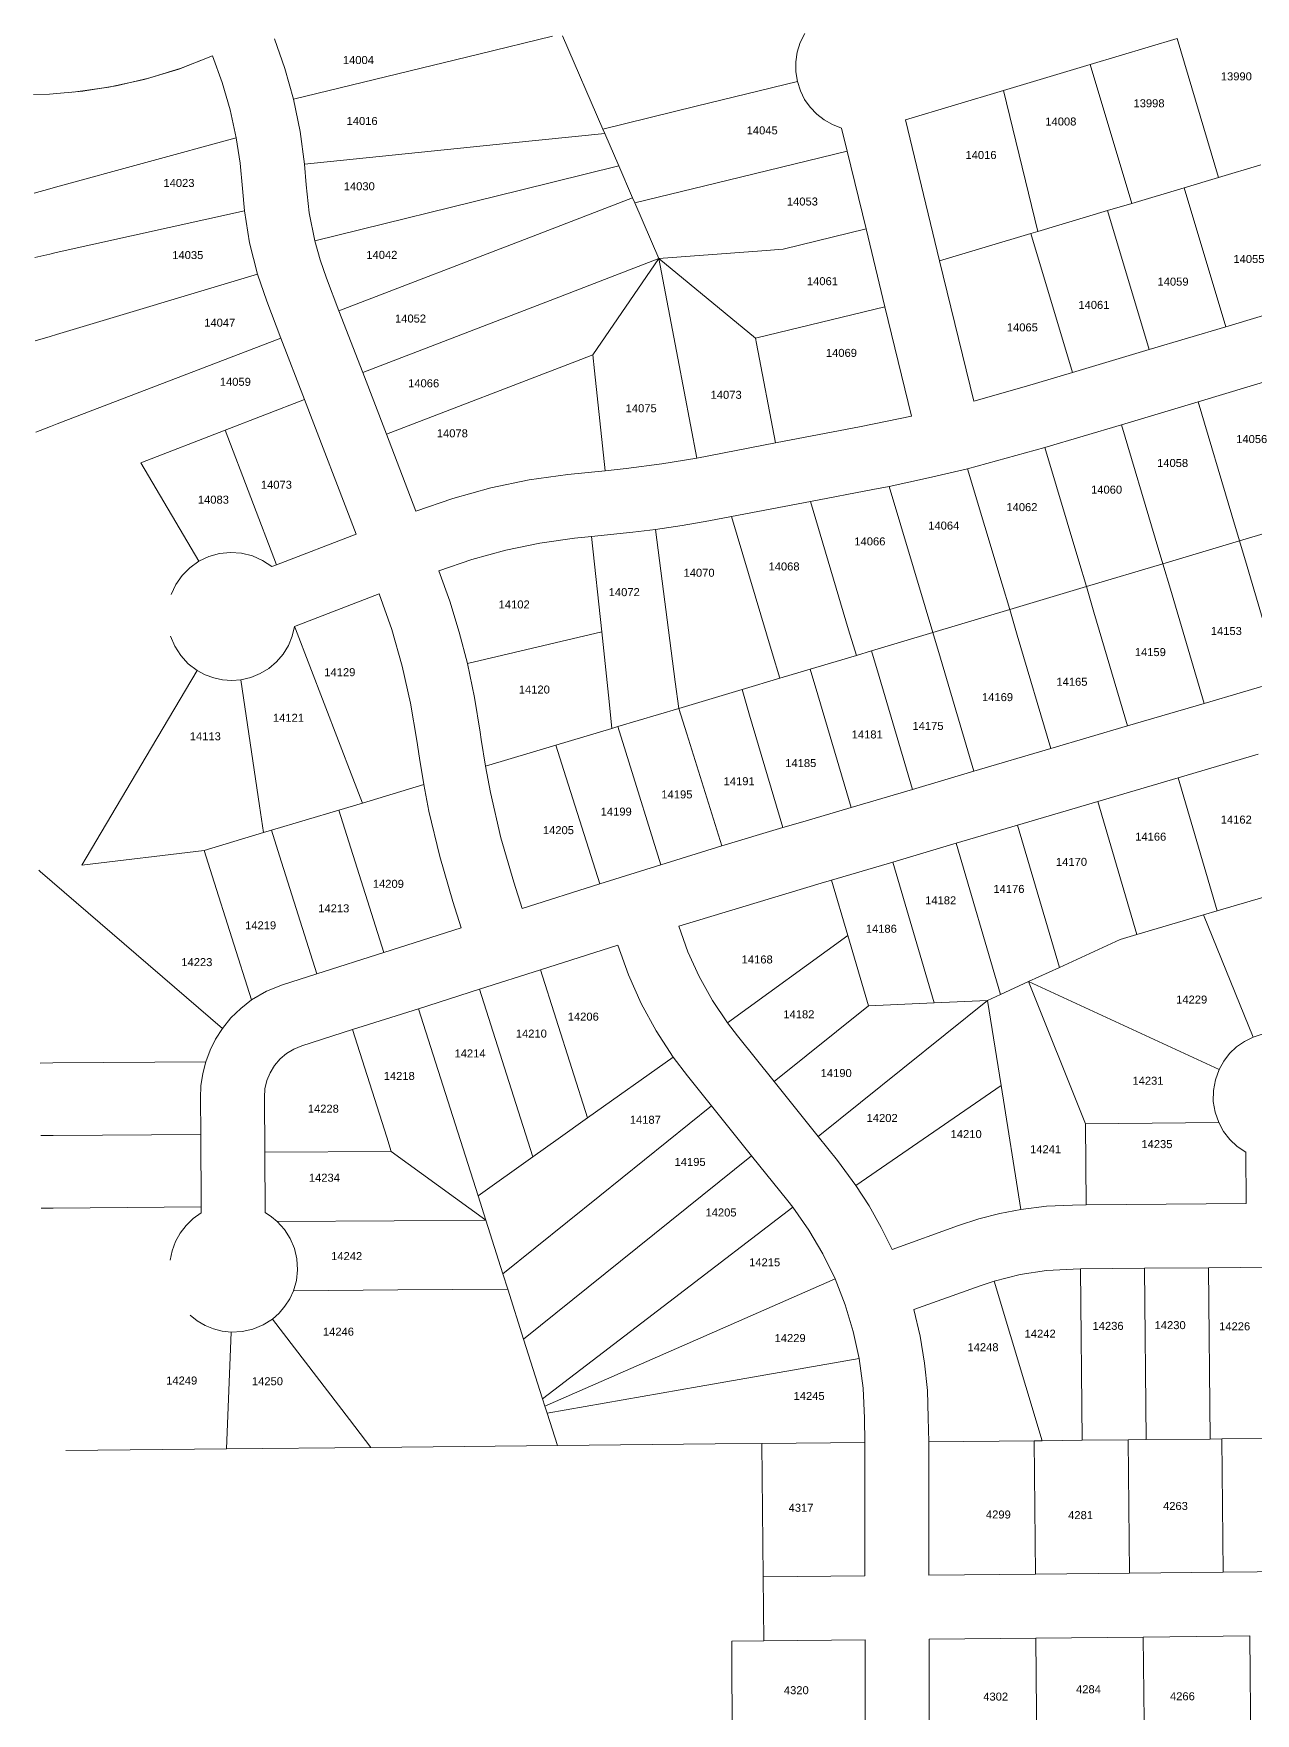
# Model space of a CAD drawing. Header units: feet. Extents: x 865220 to 5696323, y -2240498 to 1923703.
# Drawn here: x 2843895 to 2845041, y 964273 to 965847 of the extents above; entities that cross this region are included whole.
import ezdxf
from ezdxf.enums import TextEntityAlignment as Align

# ---------------------------------------------------------------- set-up
doc = ezdxf.new("R2010")
doc.units = ezdxf.units.FT
doc.header["$LTSCALE"] = 0.015
doc.header["$MEASUREMENT"] = 0
doc.layers.add('Dakota County Addresses', color=7, linetype='Continuous')
doc.layers.add('Dakota County Parcels', color=7, linetype='Continuous')
doc.styles.add('Dimensions 100', font='arial.ttf')

# ---------------------------------------------------------------- blocks, each defined once
blk = doc.blocks.new('ACMAP_ANN_TEMPLATE_Dakota County Addresses')
at = {"layer": 'Dakota County Addresses', "style": 'Dimensions 100'}
blk.add_attdef('DakotaCountyAddress', text='', height=50, dxfattribs=at).set_placement((0, 0), align=Align.CENTER)

msp = doc.modelspace()

# ---------------------------------------------------------------- linework, layer by layer
at = {"layer": 'Dakota County Parcels', "lineweight": 5}
for p, q in [((2844391.3, 965845.1), (2844429.1, 965757.8)), ((2844886.3, 965818.4), (2844967.7, 965842.7)), ((2844967.7, 965842.7), (2845006.6, 965712.4)), ((2844804.9, 965794), (2844886.3, 965818.4)), ((2844886.3, 965818.4), (2844925.2, 965688.1)), ((2844712.9, 965766.5), (2844804.9, 965794)), ((2844804.9, 965794), (2844837, 965661.7)), ((2844712.9, 965766.5), (2844745, 965634.2)), ((2844429.1, 965757.8), (2844430.9, 965753.7)), ((2844430.9, 965753.7), (2844444.1, 965723.3)), ((2844653, 965758.7), (2844658.3, 965736.9)), ((2844658.3, 965736.9), (2844676, 965664.1)), ((2844151, 965705.6), (2844149.4, 965724.9)), ((2844444.1, 965723.3), (2844457.1, 965693.2)), ((2845006.6, 965712.4), (2845046.3, 965724.2)), ((2844091.1, 965702), (2844093, 965681)), ((2844925.2, 965688.1), (2844974.4, 965702.8)), ((2844974.4, 965702.8), (2845006.6, 965712.4)), ((2844974.4, 965702.8), (2845013.3, 965572.5)), ((2844457.1, 965693.2), (2844459.1, 965688.5)), ((2844459.1, 965688.5), (2844481.8, 965636.3)), ((2844902.6, 965681.3), (2844925.2, 965688.1)), ((2844837, 965661.7), (2844902.6, 965681.3)), ((2844902.6, 965681.3), (2844941.5, 965551)), ((2844598.3, 965645.2), (2844676, 965664.1)), ((2844676, 965664.1), (2844693.7, 965591.2)), ((2844745, 965634.2), (2844830.7, 965659.8)), ((2844830.7, 965659.8), (2844837, 965661.7)), ((2844830.7, 965659.8), (2844869.6, 965529.5)), ((2844419.8, 965546), (2844481.8, 965636.3)), ((2844481.8, 965636.3), (2844572.4, 965561.7)), ((2844105.3, 965621.7), (2844113.9, 965596.5)), ((2844745, 965634.2), (2844777, 965502.7)), ((2844169.9, 965618), (2844181.7, 965587.3)), ((2844127.2, 965561.9), (2844113.9, 965596.5)), ((2844181.7, 965587.3), (2844204, 965529.5)), ((2844693.7, 965591.2), (2844718.7, 965488.6)), ((2845013.3, 965572.5), (2845085.2, 965593.9)), ((2844941.5, 965551), (2845013.3, 965572.5)), ((2844149.5, 965504.1), (2844127.2, 965561.9)), ((2844869.6, 965529.5), (2844941.5, 965551)), ((2844204, 965529.5), (2844226.2, 965471.6)), ((2844826.5, 965516.6), (2844869.6, 965529.5)), ((2844777, 965502.7), (2844826.5, 965516.6)), ((2844987.4, 965502.1), (2845059.2, 965523.6)), ((2844074.8, 965475.4), (2844149.5, 965504.1)), ((2844197.9, 965378.1), (2844149.5, 965504.1)), ((2844915.5, 965480.6), (2844987.4, 965502.1)), ((2844591.1, 965463.5), (2844671.3, 965478.8)), ((2844671.3, 965478.8), (2844718.7, 965488.6)), ((2844843.7, 965459.2), (2844915.5, 965480.6)), ((2843995.9, 965445), (2844074.8, 965475.4)), ((2844074.8, 965475.4), (2844123.2, 965349.4)), ((2844226.2, 965471.6), (2844253.9, 965399.6)), ((2844517.4, 965449.4), (2844591.1, 965463.5)), ((2844771.3, 965439.3), (2844843.7, 965459.2)), ((2843995.9, 965445), (2844050.3, 965352.6)), ((2844396.4, 965433.9), (2844431.2, 965437.5)), ((2844431.2, 965437.5), (2844451.1, 965439.6)), ((2844623.8, 965408.6), (2844682.5, 965419.8)), ((2844682.5, 965419.8), (2844697.8, 965422.8)), ((2844549.7, 965394.5), (2844623.8, 965408.6)), ((2844457.4, 965380), (2844478.4, 965382.5)), ((2844528.6, 965390.5), (2844549.7, 965394.5)), ((2845026.3, 965371.8), (2845098.2, 965393.3)), ((2844123.2, 965349.4), (2844197.9, 965378.1)), ((2844402.7, 965374.2), (2844418.6, 965375.9)), ((2844418.6, 965375.9), (2844457.4, 965380)), ((2844418.6, 965375.9), (2844428.1, 965286.5)), ((2844954.5, 965350.3), (2845026.3, 965371.8)), ((2844118.6, 965347.6), (2844123.2, 965349.4)), ((2844882.6, 965328.9), (2844954.5, 965350.3)), ((2844140.1, 965291.6), (2844219.4, 965322.1)), ((2844810.8, 965307.4), (2844882.6, 965328.9)), ((2844738.7, 965285.9), (2844810.8, 965307.4)), ((2844140.1, 965291.6), (2844140.9, 965289.4)), ((2844302.2, 965256.8), (2844428.1, 965286.5)), ((2844681.2, 965268.7), (2844738.7, 965285.9)), ((2844623.7, 965251.5), (2844666.9, 965264.4)), ((2844666.9, 965264.4), (2844681.2, 965268.7)), ((2844559.7, 965232.4), (2844595, 965242.9)), ((2844595, 965242.9), (2844623.7, 965251.5)), ((2844500.3, 965214.6), (2844559.7, 965232.4)), ((2844993.1, 965219.4), (2845065, 965240.6)), ((2844443.3, 965197.6), (2844500.3, 965214.6)), ((2844921.1, 965198.2), (2844993.1, 965219.4)), ((2844385.1, 965180.2), (2844437.6, 965195.9)), ((2844437.6, 965195.9), (2844443.3, 965197.6)), ((2844849.2, 965177), (2844921.1, 965198.2)), ((2844319, 965160.5), (2844385.1, 965180.2)), ((2844777.1, 965155.7), (2844849.2, 965177)), ((2844968.6, 965149.6), (2845043.9, 965171.8)), ((2844719.5, 965138.7), (2844777.1, 965155.7)), ((2844893.3, 965127.4), (2844968.6, 965149.6)), ((2844968.6, 965149.6), (2845005.3, 965024.9)), ((2844203.7, 965126), (2844261.2, 965143.2)), ((2844662, 965121.8), (2844719.5, 965138.7)), ((2844118.3, 965100.5), (2844181.5, 965119.4)), ((2844181.5, 965119.4), (2844203.7, 965126)), ((2844616.8, 965108.5), (2844662, 965121.8)), ((2844818, 965105.2), (2844893.3, 965127.4)), ((2844893.3, 965127.4), (2844930.1, 965002.7)), ((2844111, 965098.3), (2844118.3, 965100.5)), ((2844598.1, 965102.9), (2844540.8, 965085.7)), ((2844616.8, 965108.5), (2844598.1, 965102.9)), ((2844760.5, 965088.3), (2844818, 965105.2)), ((2844818, 965105.2), (2844857.3, 964971.9)), ((2844055.1, 965081.6), (2844111, 965098.3)), ((2844540.8, 965085.7), (2844483.5, 965068.1)), ((2844701, 965070.7), (2844760.5, 965088.3)), ((2844802.2, 964946.6), (2844760.5, 965088.3)), ((2843940.6, 965067.8), (2844055.1, 965081.6)), ((2844483.5, 965068.1), (2844426.3, 965050.2)), ((2844643.5, 965053.8), (2844701, 965070.7)), ((2844701, 965070.7), (2844739.9, 964938.7)), ((2844345.7, 965051.8), (2844353.5, 965027)), ((2844633.8, 965050.9), (2844643.5, 965053.8)), ((2844658.8, 965001.7), (2844643.5, 965053.8)), ((2844353.5, 965027), (2844426.3, 965050.2)), ((2844633.8, 965050.9), (2844500.4, 965010.5)), ((2845005.3, 965024.9), (2845080.6, 965047.1)), ((2844288.5, 965033.6), (2844296.4, 965008.9)), ((2844930.1, 965002.7), (2844992.4, 965021.1)), ((2844992.4, 965021.1), (2845005.3, 965024.9)), ((2844992.4, 965021.1), (2845039, 964906.5)), ((2844223.9, 964985.9), (2844296.4, 965008.9)), ((2844370.8, 964969.5), (2844443.2, 964992.6)), ((2844546.1, 964919.8), (2844658.8, 965001.7)), ((2844678.2, 964935.9), (2844658.8, 965001.7)), ((2844857.3, 964971.9), (2844914.2, 964998.1)), ((2844914.2, 964998.1), (2844930.1, 965002.7)), ((2844161, 964965.9), (2844223.9, 964985.9)), ((2844128.6, 964955.6), (2844161, 964965.9)), ((2844313.6, 964951.4), (2844370.8, 964969.5)), ((2844370.8, 964969.5), (2844414.8, 964830.8)), ((2844802.2, 964946.6), (2844828.3, 964958.6)), ((2844828.3, 964958.6), (2844857.3, 964971.9)), ((2844828.3, 964958.6), (2845007.1, 964876.1)), ((2844828.3, 964958.6), (2844881.8, 964825.2)), ((2844256.4, 964933.2), (2844313.6, 964951.4)), ((2844789.9, 964940.9), (2844802.2, 964946.6)), ((2844194.4, 964913.6), (2844256.4, 964933.2)), ((2844589.8, 964864.8), (2844678.2, 964935.9)), ((2844631.2, 964813.4), (2844789.9, 964940.9)), ((2844678.2, 964935.9), (2844739.9, 964938.7)), ((2844739.9, 964938.7), (2844789.9, 964940.9)), ((2844789.9, 964940.9), (2844802.6, 964861.2)), ((2844146.8, 964898.4), (2844194.4, 964913.6)), ((2844546.1, 964919.8), (2844555.4, 964907.7)), ((2844555.4, 964907.7), (2844589.8, 964864.8)), ((2844414.8, 964830.8), (2844495.2, 964887.8)), ((2844495.2, 964887.8), (2844508.6, 964870.1)), ((2844508.6, 964870.1), (2844531.2, 964842.1)), ((2844589.8, 964864.8), (2844631.2, 964813.4)), ((2844052, 964815.2), (2844051.7, 964849.7)), ((2844112.1, 964798.6), (2844111.7, 964850.1)), ((2844666.5, 964767.6), (2844802.6, 964861.2)), ((2844802.6, 964861.2), (2844821.3, 964745)), ((2844531.2, 964842.1), (2844568.7, 964795.3)), ((2844881.8, 964825.2), (2845006.8, 964826.4)), ((2844882.5, 964749.2), (2844881.8, 964825.2)), ((2844052.4, 964747.3), (2844052, 964815.2)), ((2844631.2, 964813.4), (2844649.3, 964790.8)), ((2844112.1, 964798.6), (2844230.7, 964799.4)), ((2844112.5, 964742.1), (2844112.1, 964798.6)), ((2844230.7, 964799.4), (2844319.4, 964735)), ((2844312.1, 964757.8), (2844363.5, 964794.3)), ((2844568.7, 964795.3), (2844602.6, 964753.2)), ((2844666.5, 964767.6), (2844649.3, 964790.8)), ((2845032.5, 964750.7), (2845032.1, 964798.7)), ((2844312.1, 964757.8), (2844319.4, 964735)), ((2844607.4, 964747), (2844602.6, 964753.2)), ((2844052.5, 964741.7), (2844052.4, 964747.3)), ((2844869.5, 964749.1), (2844882.5, 964749.2)), ((2844882.5, 964749.2), (2845032.5, 964750.7)), ((2844319.4, 964735), (2844335.4, 964684.7)), ((2844700.4, 964707.5), (2844762.6, 964729.9)), ((2844877.1, 964689.2), (2844937.1, 964689.8)), ((2844937.1, 964689.8), (2844997.1, 964690.3)), ((2844938.7, 964529.2), (2844937.1, 964689.8)), ((2844997.1, 964690.3), (2845057.1, 964690.9)), ((2844998.7, 964529.8), (2844997.1, 964690.3)), ((2844335.4, 964684.7), (2844340, 964670.2)), ((2844796.2, 964677.8), (2844783, 964673.5)), ((2844796.2, 964677.8), (2844841.3, 964528.2)), ((2844870.1, 964689.1), (2844877.1, 964689.2)), ((2844878.7, 964528.6), (2844877.1, 964689.2)), ((2844340, 964670.2), (2844354.8, 964623.4)), ((2844720.7, 964651.1), (2844783, 964673.5)), ((2844076.2, 964520.6), (2844080.5, 964630)), ((2844354.8, 964623.4), (2844372.6, 964567.4)), ((2844372.6, 964567.4), (2844374.8, 964560.5)), ((2844374.8, 964560.5), (2844376.9, 964554)), ((2844376.9, 964554), (2844386.5, 964523.7)), ((2844674.4, 964549.5), (2844674.8, 964526.6)), ((2844734.4, 964549.6), (2844734.8, 964527.2)), ((2843925.6, 964519.1), (2844076.2, 964520.6)), ((2844076.2, 964520.6), (2844211.5, 964522)), ((2844211.5, 964522), (2844386.5, 964523.7)), ((2844578.3, 964525.6), (2844674.8, 964526.6)), ((2844579.5, 964400.7), (2844578.3, 964525.6)), ((2844675, 964401.6), (2844674.8, 964526.6)), ((2844734.8, 964527.2), (2844833.8, 964528.2)), ((2844735, 964402.2), (2844734.8, 964527.2)), ((2844833.8, 964528.2), (2844841.3, 964528.2)), ((2844833.8, 964528.2), (2844835, 964403.2)), ((2844841.3, 964528.2), (2844878.7, 964528.6)), ((2844878.7, 964528.6), (2844921.7, 964529)), ((2844921.7, 964529), (2844938.7, 964529.2)), ((2844921.7, 964529), (2844923, 964404.1)), ((2844938.7, 964529.2), (2844998.7, 964529.8)), ((2844998.7, 964529.8), (2845009.7, 964529.9)), ((2845009.7, 964529.9), (2845058.7, 964530.4)), ((2845009.7, 964529.9), (2845011, 964405)), ((2844579.5, 964400.7), (2844675, 964401.6)), ((2844579.8, 964370.7), (2844579.5, 964400.7)), ((2844735, 964402.2), (2844835, 964403.2)), ((2844835, 964403.2), (2844923, 964404.1)), ((2844923, 964404.1), (2845011, 964405)), ((2845099, 964405.8), (2845011, 964405)), ((2844580.1, 964340.7), (2844579.8, 964370.7)), ((2844735.1, 964342.2), (2844835.1, 964343.2)), ((2844835.1, 964343.2), (2844936, 964344.2)), ((2844835.1, 964343.2), (2844836.3, 964218.2)), ((2844936, 964344.2), (2845036, 964345.2)), ((2844936, 964344.2), (2844937.2, 964219.2)), ((2845037.2, 964220.2), (2845036, 964345.2)), ((2844550.1, 964340.4), (2844580.1, 964340.7)), ((2844550.3, 964241.4), (2844550.1, 964340.4)), ((2844580.1, 964340.7), (2844675.1, 964341.6)), ((2844675.3, 964241.6), (2844675.1, 964341.6)), ((2844735.3, 964217.2), (2844735.1, 964342.2))]:
    msp.add_line(p, q, dxfattribs=at)
for points in [[(2844138.9, 965785.9), (2844131, 965814.4), (2844121.2, 965842.4)], [(2844138.9, 965785.9), (2844312.7, 965828.1), (2844382, 965845)], [(2844618.5, 965847.3), (2844614.3, 965838.9), (2844611.5, 965830), (2844610.1, 965820.7), (2844610.1, 965811.4), (2844611.6, 965802.2)], [(2843895.3, 965790.1), (2843910.1, 965790.6), (2843941.6, 965793.3), (2843972.8, 965798.3), (2844003.5, 965805.5), (2844033.7, 965814.8), (2844063.1, 965826.3)], [(2843932.3, 965792.2), (2843965.9, 965796.9), (2843999.1, 965804.2), (2844031.6, 965814), (2844063.2, 965826.3)], [(2844085.3, 965749.6), (2844079.6, 965775.7), (2844072.2, 965801.3), (2844063.1, 965826.3)], [(2844429.1, 965757.8), (2844516.6, 965779.1), (2844611.6, 965802.2)], [(2844611.6, 965802.2), (2844614.4, 965793.6), (2844618.4, 965785.6), (2844623.5, 965778.3), (2844629.7, 965771.8), (2844636.8, 965766.3), (2844644.6, 965761.9), (2844653, 965758.7)], [(2844149.4, 965724.9), (2844145.2, 965755.6), (2844138.9, 965785.9)], [(2843895.9, 965697.7), (2843910.4, 965701.7), (2843915.9, 965703.2), (2844085.3, 965749.6)], [(2844091.1, 965702), (2844088.9, 965725.9), (2844085.3, 965749.6)], [(2844149.4, 965724.9), (2844341.4, 965744.5), (2844430.9, 965753.7)], [(2844459.1, 965688.5), (2844546.6, 965709.8), (2844658.3, 965736.9)], [(2844159, 965652.9), (2844351.9, 965700.5), (2844444.1, 965723.3)], [(2844151, 965705.6), (2844153.8, 965679.1), (2844159, 965652.9)], [(2844181.7, 965587.3), (2844363.8, 965657.3), (2844457.1, 965693.2)], [(2843896.3, 965637.4), (2843910.6, 965640.6), (2843916.3, 965641.9), (2844093, 965681)], [(2844093, 965681), (2844097.9, 965651.1), (2844105.3, 965621.7)], [(2844159, 965652.9), (2844163.9, 965635.3), (2844169.9, 965618)], [(2844204, 965529.5), (2844383.8, 965598.6), (2844481.8, 965636.3)], [(2844481.8, 965636.3), (2844578.4, 965643.7), (2844598.3, 965645.2)], [(2844481.8, 965636.3), (2844499.6, 965543), (2844517.4, 965449.4)], [(2843896.9, 965559.2), (2843910.9, 965563.4), (2843916.8, 965565.2), (2844105.3, 965621.7)], [(2844572.4, 965561.7), (2844573.6, 965562), (2844693.7, 965591.2)], [(2843897.4, 965473.6), (2843911.2, 965478.9), (2843917.4, 965481.3), (2844127.2, 965561.9)], [(2844572.4, 965561.7), (2844573.3, 965556.8), (2844591.1, 965463.5)], [(2844226.2, 965471.6), (2844408.4, 965541.7), (2844419.8, 965546)], [(2844419.8, 965546), (2844421.4, 965531.1), (2844431.2, 965437.5)], [(2845026.3, 965371.8), (2845019.2, 965395.8), (2844987.4, 965502.1)], [(2844915.5, 965480.6), (2844947.3, 965374.3), (2844954.5, 965350.3)], [(2844451.1, 965439.6), (2844484.4, 965443.9), (2844517.4, 965449.4)], [(2844843.7, 965459.2), (2844875.5, 965352.8), (2844882.6, 965328.9)], [(2844396.4, 965433.9), (2844360, 965428.8), (2844324, 965421.4), (2844288.6, 965411.6), (2844253.9, 965399.6)], [(2844697.8, 965422.8), (2844734.6, 965430.8), (2844771.3, 965439.3)], [(2844771.3, 965439.3), (2844803.6, 965331.3), (2844810.8, 965307.4)], [(2844697.8, 965422.8), (2844731.6, 965309.8), (2844738.7, 965285.9)], [(2844623.8, 965408.6), (2844659.7, 965288.3), (2844666.9, 965264.4)], [(2844478.4, 965382.5), (2844503.6, 965386.1), (2844528.6, 965390.5)], [(2844478.4, 965382.5), (2844497, 965239.7), (2844500.3, 965214.6)], [(2844549.7, 965394.5), (2844587.8, 965266.9), (2844595, 965242.9)], [(2844402.7, 965374.2), (2844370.2, 965369.7), (2844338.1, 965363.1), (2844306.4, 965354.3), (2844275.4, 965343.6)], [(2845026.3, 965371.8), (2845033.4, 965347.8), (2845065, 965240.6)], [(2844050.3, 965352.6), (2844041.9, 965346.6), (2844034.7, 965339.3), (2844028.8, 965330.8), (2844024.4, 965321.4)], [(2844118.6, 965347.6), (2844109.9, 965353.4), (2844100.5, 965357.6), (2844090.4, 965360.2), (2844080, 965360.9), (2844069.7, 965359.9), (2844059.7, 965357.1), (2844050.3, 965352.6)], [(2844302.2, 965256.8), (2844294.5, 965286.2), (2844285.6, 965315.1), (2844275.4, 965343.6)], [(2844954.5, 965350.3), (2844961.5, 965326.4), (2844993.1, 965219.4)], [(2844254.6, 965184.5), (2844248.8, 965219.6), (2844241, 965254.3), (2844231.2, 965288.5), (2844219.4, 965322.1)], [(2844882.6, 965328.9), (2844889.7, 965304.9), (2844921.1, 965198.2)], [(2844810.8, 965307.4), (2844817.8, 965283.4), (2844849.2, 965177)], [(2844089.6, 965241.6), (2844098.9, 965243.7), (2844107.7, 965247.3), (2844115.8, 965252.2), (2844123, 965258.3), (2844129.2, 965265.5), (2844134.2, 965273.6), (2844137.9, 965282.3), (2844140.1, 965291.6)], [(2844140.9, 965289.4), (2844194.7, 965149.4), (2844203.7, 965126)], [(2844023.8, 965282.4), (2844027.8, 965272.9), (2844033.4, 965264.2), (2844040.4, 965256.6), (2844048.6, 965250.3)], [(2844428.1, 965286.5), (2844435, 965221.2), (2844437.6, 965195.9)], [(2844738.7, 965285.9), (2844745.8, 965261.9), (2844777.1, 965155.7)], [(2844314.1, 965192.5), (2844308.9, 965224.8), (2844302.2, 965256.8)], [(2844681.2, 965268.7), (2844688.3, 965244.7), (2844719.5, 965138.7)], [(2843940.6, 965067.8), (2843944.7, 965074.7), (2844005.8, 965178), (2844048.6, 965250.3)], [(2844048.6, 965250.3), (2844056.1, 965246.3), (2844064.2, 965243.3), (2844072.5, 965241.5), (2844081.1, 965240.9), (2844089.6, 965241.6)], [(2844089.6, 965241.6), (2844107.2, 965123.3), (2844111, 965098.3)], [(2844623.7, 965251.5), (2844630.8, 965227.5), (2844662, 965121.8)], [(2844559.7, 965232.4), (2844566.8, 965208.4), (2844598.1, 965102.9)], [(2844500.3, 965214.6), (2844507.8, 965190.8), (2844540.8, 965085.7)], [(2844443.3, 965197.6), (2844450.7, 965173.7), (2844483.5, 965068.1)], [(2844254.6, 965184.5), (2844257.1, 965168), (2844261.2, 965143.2)], [(2844314.1, 965192.5), (2844315.1, 965185.4), (2844319, 965160.5)], [(2844385.1, 965180.2), (2844392.6, 965156.4), (2844426.3, 965050.2)], [(2844319, 965160.5), (2844323.8, 965135.8), (2844333.6, 965093.5), (2844345.7, 965051.8)], [(2844261.2, 965143.2), (2844266.1, 965118.5), (2844276.3, 965075.8), (2844288.5, 965033.6)], [(2844181.5, 965119.4), (2844189.1, 965095.5), (2844223.9, 964985.9)], [(2844118.3, 965100.5), (2844125.9, 965076.6), (2844161, 964965.9)], [(2844055.1, 965081.6), (2844062.6, 965057.8), (2844099.6, 964941.4)], [(2843900.3, 965063), (2843901.6, 965061.8), (2843912.7, 965052.2), (2843946.5, 965023.1), (2844072.3, 964914.6)], [(2844500.4, 965010.5), (2844509, 964986.5), (2844519.6, 964963.3), (2844531.9, 964941), (2844546.1, 964919.8)], [(2844443.2, 964992.6), (2844453.1, 964964.9), (2844465.1, 964938.2), (2844479.1, 964912.4), (2844495.2, 964887.8)], [(2844128.6, 964955.6), (2844113.6, 964949.6), (2844099.6, 964941.4)], [(2844313.6, 964951.4), (2844345.4, 964851.3), (2844363.5, 964794.3)], [(2844099.6, 964941.4), (2844089.5, 964933.5), (2844080.3, 964924.6), (2844072.3, 964914.6)], [(2844256.4, 964933.2), (2844288.5, 964832.1), (2844312.1, 964757.8)], [(2844072.3, 964914.6), (2844066, 964904.7), (2844060.8, 964894.2), (2844056.7, 964883.3)], [(2844194.4, 964913.6), (2844226.5, 964812.8), (2844230.7, 964799.4)], [(2845083.1, 964906.9), (2845074.4, 964909.5), (2845065.5, 964910.8), (2845056.5, 964910.7), (2845047.6, 964909.3), (2845039, 964906.5)], [(2844146.8, 964898.4), (2844139.4, 964895.4), (2844132.6, 964891.3), (2844126.5, 964886.1), (2844121.3, 964880), (2844117.1, 964873.2), (2844114.1, 964865.8), (2844112.3, 964858.1), (2844111.7, 964850.1)], [(2845039, 964906.5), (2845030.9, 964902.5), (2845023.5, 964897.3), (2845017, 964891.1), (2845011.5, 964883.9), (2845007.1, 964876.1)], [(2843901.5, 964882.2), (2843913.3, 964882.3), (2844056.7, 964883.3)], [(2844056.7, 964883.3), (2844053.9, 964872.3), (2844052.2, 964861), (2844051.7, 964849.7)], [(2845007.1, 964876.1), (2845003.6, 964866.4), (2845001.8, 964856.4), (2845001.7, 964846.2), (2845003.4, 964836.1), (2845006.8, 964826.4)], [(2844335.4, 964684.7), (2844426.2, 964757.7), (2844531.2, 964842.1)], [(2844363.5, 964794.3), (2844387.1, 964811.1), (2844414.8, 964830.8)], [(2845006.8, 964826.4), (2845011.3, 964818.1), (2845017.2, 964810.5), (2845024.1, 964804), (2845032.1, 964798.7)], [(2843902, 964814.2), (2843913.5, 964814.3), (2844052, 964815.2)], [(2844354.8, 964623.4), (2844461.7, 964709.2), (2844568.7, 964795.3)], [(2844700.4, 964707.5), (2844690.3, 964728.2), (2844679, 964748.3), (2844666.5, 964767.6)], [(2843902.4, 964746.2), (2843913.7, 964746.3), (2844052.4, 964747.3)], [(2844052.5, 964741.7), (2844044.9, 964736.4), (2844038.3, 964730.1), (2844032.7, 964722.9), (2844028.3, 964714.9), (2844025.1, 964706.3), (2844023.3, 964697.3)], [(2844123.8, 964733.7), (2844118.4, 964738.2), (2844112.5, 964742.1)], [(2844372.6, 964567.4), (2844496.3, 964662), (2844607.4, 964747)], [(2844647, 964679.9), (2844635.6, 964703.3), (2844622.4, 964725.7), (2844607.4, 964747)], [(2844821.3, 964745), (2844801.4, 964741.2), (2844781.9, 964736.1), (2844762.6, 964729.9)], [(2844869.5, 964749.1), (2844845.3, 964748), (2844821.3, 964745)], [(2844123.8, 964733.7), (2844233.4, 964734.4), (2844319.4, 964735)], [(2844139, 964668.8), (2844141.7, 964678.5), (2844142.8, 964688.5), (2844142.2, 964698.6), (2844139.9, 964708.4), (2844136, 964717.7), (2844130.6, 964726.2), (2844123.8, 964733.7)], [(2844374.8, 964560.5), (2844508.3, 964619.1), (2844647, 964679.9)], [(2844669.6, 964605.3), (2844664, 964630.7), (2844656.5, 964655.6), (2844647, 964679.9)], [(2844870.1, 964689.1), (2844845.2, 964687.7), (2844820.5, 964683.9), (2844796.2, 964677.8)], [(2844119.3, 964642.3), (2844125.6, 964647.8), (2844131, 964654.2), (2844135.5, 964661.2), (2844139, 964668.8)], [(2844139, 964668.8), (2844237, 964669.5), (2844340, 964670.2)], [(2844042.2, 964645.8), (2844048.8, 964640.5), (2844056.1, 964636.2), (2844063.9, 964633), (2844072.1, 964630.9), (2844080.5, 964630)], [(2844080.5, 964630), (2844090.8, 964630.5), (2844101, 964632.7), (2844110.6, 964636.7), (2844119.3, 964642.3)], [(2844119.3, 964642.3), (2844191.4, 964548.2), (2844211.5, 964522)], [(2844734.4, 964549.6), (2844733.5, 964575.3), (2844730.9, 964600.8), (2844726.7, 964626.1), (2844720.7, 964651.1)], [(2844376.9, 964554), (2844519.4, 964579), (2844669.6, 964605.3)], [(2844674.4, 964549.5), (2844673.2, 964577.5), (2844669.6, 964605.3)], [(2844386.5, 964523.7), (2844534.5, 964525.2), (2844578.3, 964525.6)]]:
    msp.add_lwpolyline(points, dxfattribs=at)

# ---------------------------------------------------------------- block references
at = {"layer": 'Dakota County Addresses', "lineweight": 5, "xscale": 0.15, "yscale": 0.15, "zscale": 0.15}
for p, values in [((2844199.9, 965818.7), {'DakotaCountyAddress': '14004'}), ((2845023.3, 965803.4), {'DakotaCountyAddress': '13990'}), ((2844941.4, 965778.2), {'DakotaCountyAddress': '13998'}), ((2844203.4, 965761.6), {'DakotaCountyAddress': '14016'}), ((2844578.6, 965752.8), {'DakotaCountyAddress': '14045'}), ((2844858.7, 965761.1), {'DakotaCountyAddress': '14008'}), ((2844783.8, 965729.7), {'DakotaCountyAddress': '14016'}), ((2844031.6, 965703.5), {'DakotaCountyAddress': '14023'}), ((2844200.7, 965700.4), {'DakotaCountyAddress': '14030'}), ((2844616.3, 965686.1), {'DakotaCountyAddress': '14053'}), ((2844039.9, 965635.9), {'DakotaCountyAddress': '14035'}), ((2844221.9, 965636.1), {'DakotaCountyAddress': '14042'}), ((2845035.1, 965632.2), {'DakotaCountyAddress': '14055'}), ((2844635.1, 965611.4), {'DakotaCountyAddress': '14061'}), ((2844963.9, 965611), {'DakotaCountyAddress': '14059'}), ((2844889.7, 965589.2), {'DakotaCountyAddress': '14061'}), ((2844069.9, 965572.5), {'DakotaCountyAddress': '14047'}), ((2844248.8, 965576.4), {'DakotaCountyAddress': '14052'}), ((2844822.6, 965568.1), {'DakotaCountyAddress': '14065'}), ((2844652.9, 965544.2), {'DakotaCountyAddress': '14069'}), ((2844084.5, 965517.1), {'DakotaCountyAddress': '14059'}), ((2844261.1, 965515.7), {'DakotaCountyAddress': '14066'}), ((2844544.8, 965504.9), {'DakotaCountyAddress': '14073'}), ((2844465.1, 965492.3), {'DakotaCountyAddress': '14075'}), ((2844288, 965468.8), {'DakotaCountyAddress': '14078'}), ((2845037.7, 965463.4), {'DakotaCountyAddress': '14056'}), ((2844963.5, 965441), {'DakotaCountyAddress': '14058'}), ((2844063.9, 965406.6), {'DakotaCountyAddress': '14083'}), ((2844123, 965420.6), {'DakotaCountyAddress': '14073'}), ((2844901.6, 965416), {'DakotaCountyAddress': '14060'}), ((2844822.2, 965399.6), {'DakotaCountyAddress': '14062'}), ((2844748.9, 965382.3), {'DakotaCountyAddress': '14064'}), ((2844679.6, 965367.5), {'DakotaCountyAddress': '14066'}), ((2844599.1, 965344), {'DakotaCountyAddress': '14068'}), ((2844519.4, 965338.1), {'DakotaCountyAddress': '14070'}), ((2844449.2, 965319.9), {'DakotaCountyAddress': '14072'}), ((2844346, 965308.4), {'DakotaCountyAddress': '14102'}), ((2845013.9, 965283.5), {'DakotaCountyAddress': '14153'}), ((2844942.6, 965263.7), {'DakotaCountyAddress': '14159'}), ((2844182.5, 965244.9), {'DakotaCountyAddress': '14129'}), ((2844869.1, 965235.9), {'DakotaCountyAddress': '14165'}), ((2844364.9, 965228.6), {'DakotaCountyAddress': '14120'}), ((2844799.3, 965221.5), {'DakotaCountyAddress': '14169'}), ((2844134.3, 965202.1), {'DakotaCountyAddress': '14121'}), ((2844677.1, 965186.5), {'DakotaCountyAddress': '14181'}), ((2844734.1, 965194.5), {'DakotaCountyAddress': '14175'}), ((2844056.3, 965184.8), {'DakotaCountyAddress': '14113'}), ((2844614.8, 965159.7), {'DakotaCountyAddress': '14185'}), ((2844557, 965142.7), {'DakotaCountyAddress': '14191'}), ((2844498.6, 965130.3), {'DakotaCountyAddress': '14195'}), ((2844441.7, 965114.2), {'DakotaCountyAddress': '14199'}), ((2844387.5, 965096.8), {'DakotaCountyAddress': '14205'}), ((2845023.2, 965106.7), {'DakotaCountyAddress': '14162'}), ((2844943, 965090.7), {'DakotaCountyAddress': '14166'}), ((2844868.7, 965067.1), {'DakotaCountyAddress': '14170'}), ((2844228, 965046.5), {'DakotaCountyAddress': '14209'}), ((2844746, 965031), {'DakotaCountyAddress': '14182'}), ((2844810, 965041.7), {'DakotaCountyAddress': '14176'}), ((2844176.8, 965023.5), {'DakotaCountyAddress': '14213'}), ((2844108.2, 965007.6), {'DakotaCountyAddress': '14219'}), ((2844690.3, 965004.4), {'DakotaCountyAddress': '14186'}), ((2844048.4, 964973.1), {'DakotaCountyAddress': '14223'}), ((2844573.9, 964975.6), {'DakotaCountyAddress': '14168'}), ((2844981.4, 964938), {'DakotaCountyAddress': '14229'}), ((2844410.8, 964922), {'DakotaCountyAddress': '14206'}), ((2844613, 964924.2), {'DakotaCountyAddress': '14182'}), ((2844362.1, 964906.1), {'DakotaCountyAddress': '14210'}), ((2844304.6, 964887.5), {'DakotaCountyAddress': '14214'}), ((2844238.2, 964866.4), {'DakotaCountyAddress': '14218'}), ((2844648, 964869.1), {'DakotaCountyAddress': '14190'}), ((2844940.4, 964861.9), {'DakotaCountyAddress': '14231'}), ((2844167, 964835.7), {'DakotaCountyAddress': '14228'}), ((2844469, 964825.3), {'DakotaCountyAddress': '14187'}), ((2844691.1, 964827), {'DakotaCountyAddress': '14202'}), ((2844769.9, 964811.9), {'DakotaCountyAddress': '14210'}), ((2844844.4, 964797.7), {'DakotaCountyAddress': '14241'}), ((2844948.8, 964802.5), {'DakotaCountyAddress': '14235'}), ((2844511, 964785.8), {'DakotaCountyAddress': '14195'}), ((2844168, 964771), {'DakotaCountyAddress': '14234'}), ((2844540, 964738.4), {'DakotaCountyAddress': '14205'}), ((2844188.9, 964697.5), {'DakotaCountyAddress': '14242'}), ((2844580.9, 964691.7), {'DakotaCountyAddress': '14215'}), ((2844181.2, 964626.7), {'DakotaCountyAddress': '14246'}), ((2844604.8, 964620.7), {'DakotaCountyAddress': '14229'}), ((2844839.3, 964624.8), {'DakotaCountyAddress': '14242'}), ((2844903, 964632.1), {'DakotaCountyAddress': '14236'}), ((2844961.2, 964632.8), {'DakotaCountyAddress': '14230'}), ((2845021.7, 964631.7), {'DakotaCountyAddress': '14226'}), ((2844785.7, 964612.1), {'DakotaCountyAddress': '14248'}), ((2844034.2, 964580.9), {'DakotaCountyAddress': '14249'}), ((2844114.6, 964580.2), {'DakotaCountyAddress': '14250'}), ((2844622.6, 964566.4), {'DakotaCountyAddress': '14245'}), ((2844615, 964461.6), {'DakotaCountyAddress': '4317'}), ((2844966.2, 964463.3), {'DakotaCountyAddress': '4263'}), ((2844800.1, 964455.3), {'DakotaCountyAddress': '4299'}), ((2844877.2, 964454.7), {'DakotaCountyAddress': '4281'}), ((2844610.6, 964290.6), {'DakotaCountyAddress': '4320'}), ((2844884.6, 964291.5), {'DakotaCountyAddress': '4284'}), ((2844797.6, 964284.6), {'DakotaCountyAddress': '4302'}), ((2844972.7, 964284.9), {'DakotaCountyAddress': '4266'})]:
    msp.add_blockref('ACMAP_ANN_TEMPLATE_Dakota County Addresses', p, dxfattribs=at).add_auto_attribs(values)

doc.saveas('drawing.dxf')
